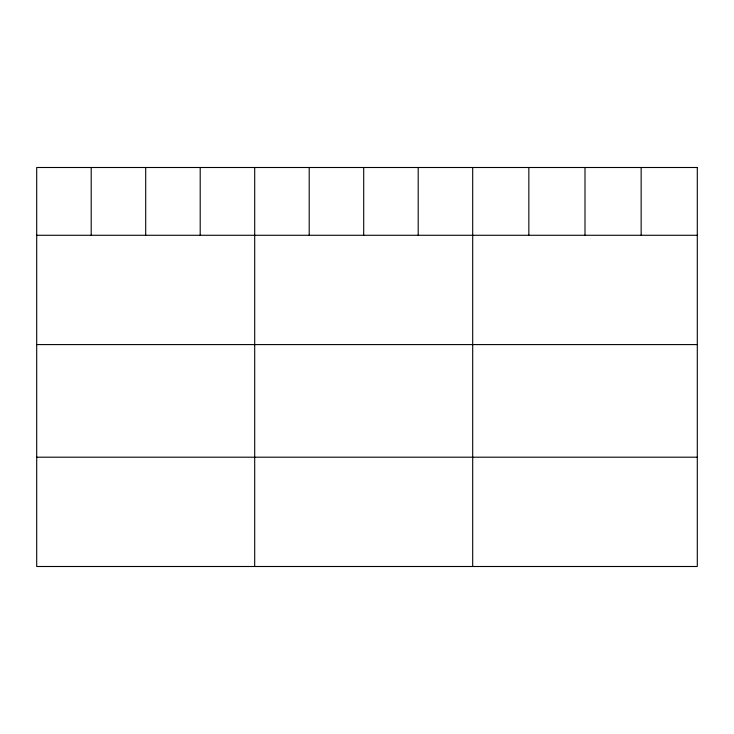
<?xml version="1.0" encoding="UTF-8"?>
<svg xmlns="http://www.w3.org/2000/svg" width="734" height="734" viewBox="0 0 734 734"><rect width="100%" height="100%" fill="white"/><g stroke="black" fill="none" stroke-linecap="round" stroke-linejoin="round"><path stroke-width="1.1" d="M36.7 235.275L697.3 235.275M36.7 344.585L697.3 344.585M36.7 457.199L697.3 457.199M641.149 167.499L641.149 235.275M584.998 167.499L584.998 235.275M528.847 167.499L528.847 235.275M472.696 167.499L472.696 566.501M418.197 167.499L418.197 235.275M363.697 167.499L363.697 235.275M309.197 167.499L309.197 235.275M254.698 167.499L254.698 566.501M200.198 167.499L200.198 235.275M145.699 167.499L145.699 235.275M91.2 167.499L91.2 235.275M697.3 167.499L36.7 167.499L36.7 566.501L697.3 566.501L697.3 167.499"/></g></svg>
